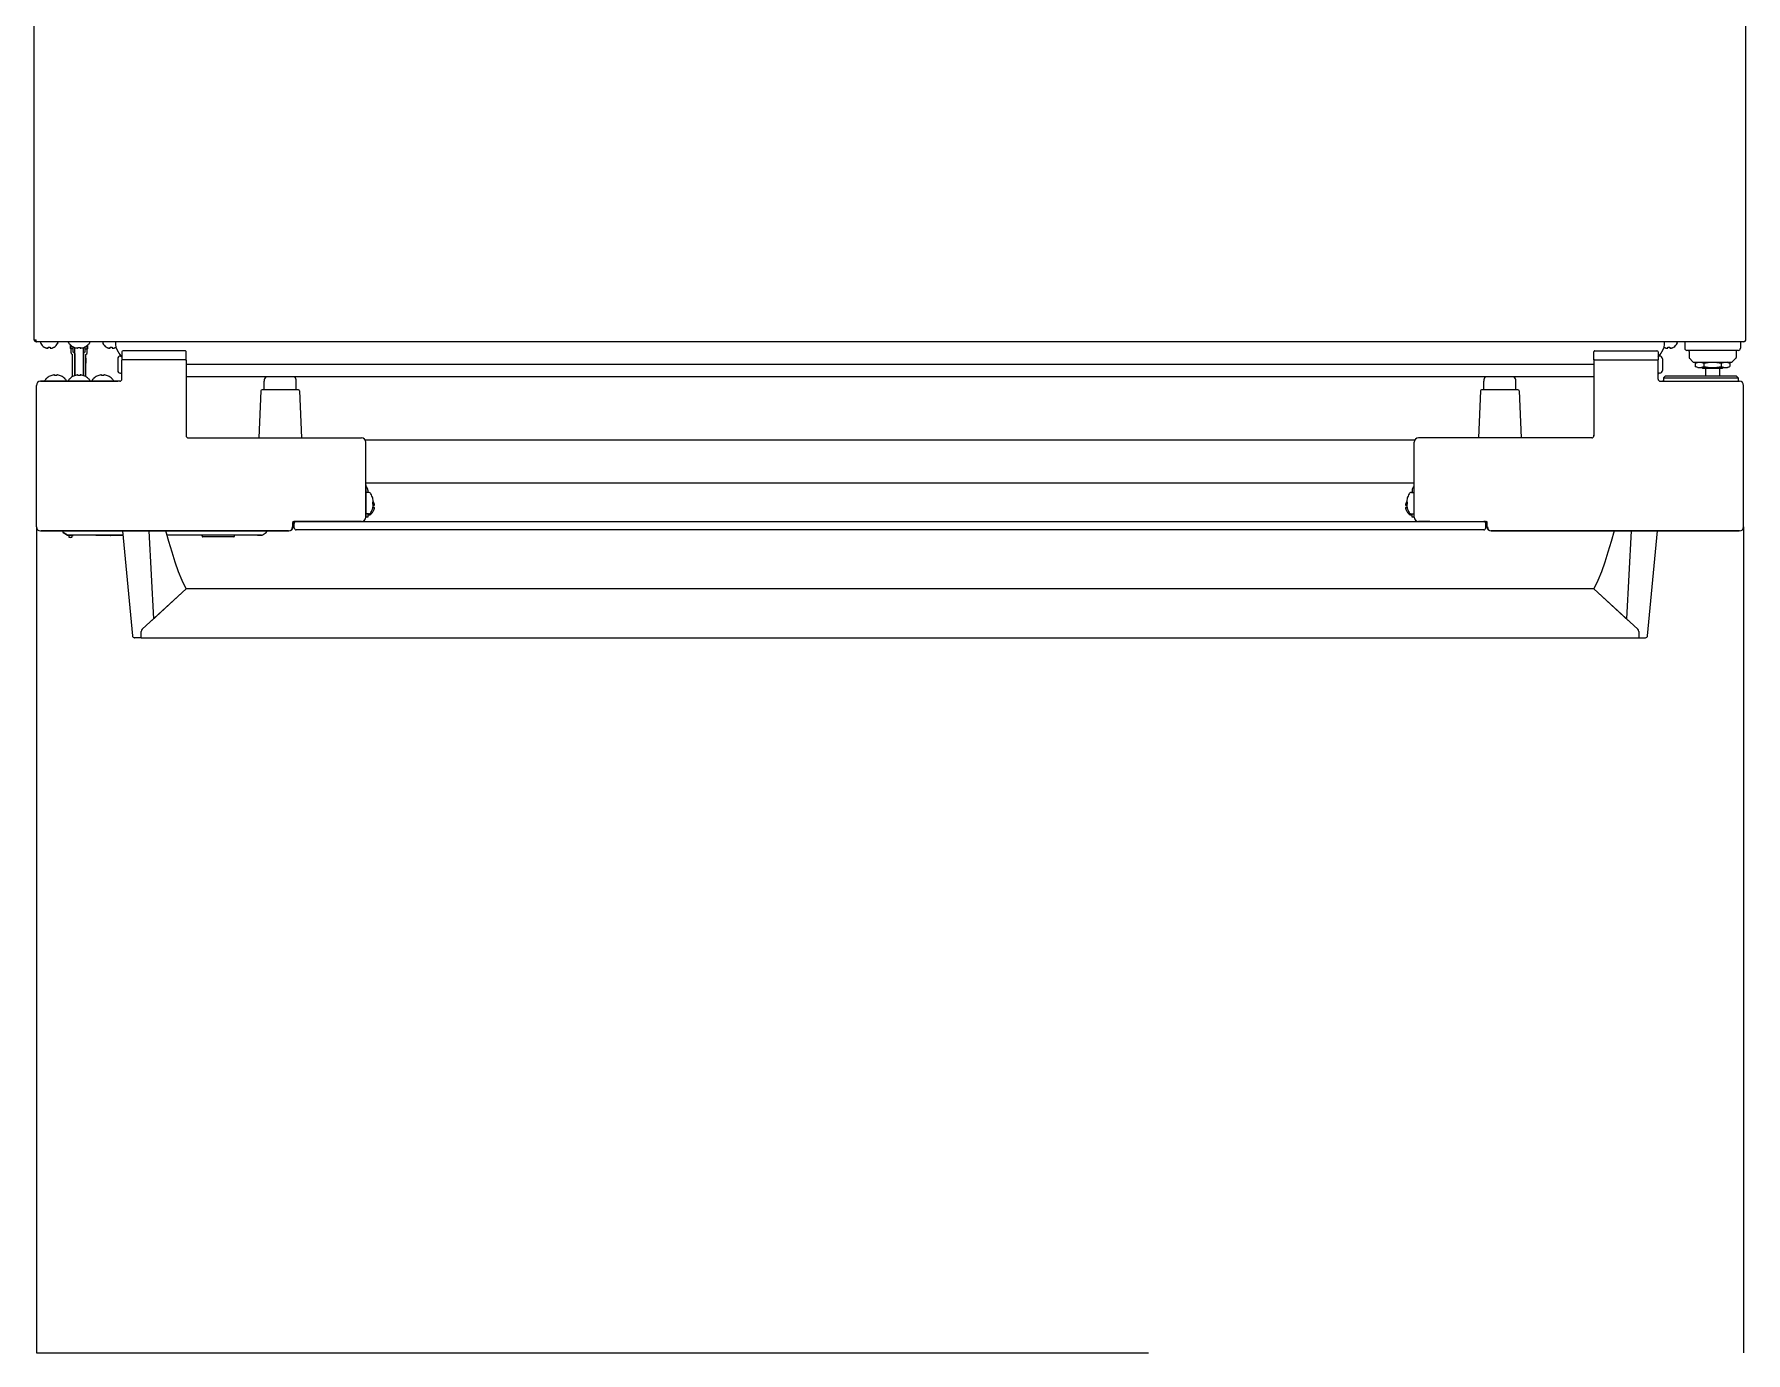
# Model space of a CAD drawing. Header units: millimetres. Extents: x 1025 to 6152, y 4116 to 7264.
# Drawn here: x 3914 to 4714, y 4116 to 4732 of the extents above; entities that cross this region are included whole.
import ezdxf

# ---------------------------------------------------------------- set-up
doc = ezdxf.new("R2010")
doc.units = ezdxf.units.MM
doc.header["$LTSCALE"] = 346.5
doc.linetypes.add('HIDDEN', pattern=[0.2, 0.1, -0.1])
doc.layers.get('0').update_dxf_attribs({"linetype": 'CONTINUOUS'})
doc.layers.add('GEOM', color=7, linetype='CONTINUOUS')

msp = doc.modelspace()

# ---------------------------------------------------------------- linework, layer by layer
at = {"color": 7, "linetype": 'Continuous'}
for p, q in [((3913.96, 4589.4), (3913.96, 5287.8)), ((4713.96, 4589.4), (4713.96, 5287.8)), ((3914.86, 4589.4), (3913.96, 4589.4)), ((3914.15, 4588.94), (3914.73, 4589.4)), ((3914.86, 4588.94), (3914.86, 4589.5)), ((3914.86, 4588.94), (3914.86, 4588.6)), ((3914.96, 4588.6), (3914.86, 4588.6)), ((4712.96, 4588.6), (3914.96, 4588.6)), ((3916.96, 4588.2), (3916.96, 4588)), ((3918.66, 4586.12), (3918.66, 4586.15)), ((3920.46, 4585.6), (3920.46, 4586.15)), ((3921.46, 4586.15), (3921.46, 4585.6)), ((3923.26, 4586.15), (3923.26, 4586.12)), ((3924.96, 4588.2), (3924.96, 4588)), ((3929.96, 4588.28), (3929.96, 4588.4)), ((3930.46, 4587.56), (3930.46, 4587.6)), ((3930.46, 4587.6), (3930.48, 4587.6)), ((3930.91, 4585.55), (3930.91, 4587.15)), ((3931.21, 4583.4), (3931.21, 4586.89)), ((3931.21, 4586.75), (3931.29, 4586.75)), ((3932.21, 4585.25), (3931.21, 4585.25)), ((3931.29, 4586.75), (3931.4, 4586.75)), ((3932.21, 4583.75), (3932.21, 4586.25)), ((3932.96, 4572.86), (3932.96, 4585.93)), ((3934.41, 4585.64), (3934.41, 4586)), ((3935.51, 4586), (3935.51, 4585.64)), ((3936.96, 4572.86), (3936.96, 4585.93)), ((3937.71, 4583.75), (3937.71, 4586.25)), ((3937.71, 4585.25), (3938.71, 4585.25)), ((3938.7, 4586.75), (3938.52, 4586.75)), ((3938.71, 4583.4), (3938.71, 4586.89)), ((3939.01, 4585.55), (3939.01, 4587.15)), ((3939.44, 4587.6), (3939.46, 4587.6)), ((3939.46, 4587.6), (3939.46, 4587.56)), ((3939.96, 4588.28), (3939.96, 4588.4)), ((3945.96, 4588.2), (3945.96, 4588)), ((3947.66, 4586.12), (3947.66, 4586.15)), ((3949.46, 4585.6), (3949.46, 4586.15)), ((3950.46, 4586.15), (3950.46, 4585.6)), ((3984.46, 4584.45), (3955.46, 4584.45)), ((4643.46, 4584.45), (4672.46, 4584.45)), ((4677.46, 4585.6), (4677.46, 4586.15)), ((4678.46, 4586.15), (4678.46, 4585.6)), ((4680.26, 4586.15), (4680.26, 4586.12)), ((4681.96, 4588.2), (4681.96, 4588)), ((4713.06, 4588.6), (4712.96, 4588.6)), ((3931.86, 4572.36), (3931.86, 4582.75)), ((3932.86, 4583.1), (3932.86, 4572.83)), ((3937.06, 4583.1), (3937.06, 4572.83)), ((3938.06, 4572.36), (3938.06, 4582.75)), ((3952.96, 4580.7), (3952.96, 4575.2)), ((3954.21, 4581.95), (3954.54, 4581.95)), ((3954.96, 4583.95), (3954.96, 4580.2)), ((3954.96, 4571.2), (3954.96, 4579.95)), ((3984.71, 4580.2), (3955.21, 4580.2)), ((3984.96, 4580.2), (3984.96, 4583.95)), ((3984.96, 4579.95), (3984.96, 4544.7)), ((3984.96, 4578.2), (4642.96, 4578.2)), ((4642.96, 4580.2), (4642.96, 4583.95)), ((4642.96, 4579.95), (4642.96, 4544.7)), ((4643.21, 4580.2), (4672.71, 4580.2)), ((4672.96, 4583.95), (4672.96, 4580.2)), ((4672.96, 4571.2), (4672.96, 4579.96)), ((4673.71, 4581.95), (4673.38, 4581.95)), ((4674.96, 4580.7), (4674.96, 4575.2)), ((4690.38, 4578.6), (4691.48, 4579.1)), ((4690.38, 4578.6), (4690.38, 4577.1)), ((4691.48, 4576.6), (4690.38, 4577.1)), ((4691.48, 4576.6), (4705.44, 4576.6)), ((4693.96, 4576.1), (4693.46, 4576.6)), ((4702.96, 4576.1), (4693.96, 4576.1)), ((4694.42, 4578.6), (4694.42, 4577.1)), ((4695.21, 4576.1), (4695.21, 4572.7)), ((4701.71, 4576.1), (4701.71, 4572.7)), ((4702.5, 4578.6), (4702.5, 4577.1)), ((4702.96, 4576.1), (4703.46, 4576.6)), ((4706.54, 4578.6), (4705.44, 4579.1)), ((4705.44, 4576.6), (4706.54, 4577.1)), ((4706.54, 4578.6), (4706.54, 4577.1)), ((3914.96, 4502.2), (3914.96, 4568.2)), ((3914.96, 4547.48), (3914.96, 4568.2)), ((3953.96, 4570.2), (3916.96, 4570.2)), ((3952.96, 4570.2), (3916.96, 4570.2)), ((3916.96, 4570.2), (3952.96, 4570.2)), ((3918.96, 4570.51), (3918.96, 4570.4)), ((3919.46, 4571.2), (3919.46, 4571.24)), ((3919.48, 4571.2), (3919.46, 4571.2)), ((3923.41, 4572.79), (3923.41, 4573.16)), ((3924.51, 4573.16), (3924.51, 4572.79)), ((3928.46, 4571.2), (3928.44, 4571.2)), ((3928.46, 4571.24), (3928.46, 4571.2)), ((3928.96, 4570.51), (3928.96, 4570.4)), ((3929.96, 4570.51), (3929.96, 4570.4)), ((3930.46, 4571.2), (3930.46, 4571.24)), ((3930.48, 4571.2), (3930.46, 4571.2)), ((3934.41, 4572.79), (3934.41, 4573.16)), ((3935.51, 4573.16), (3935.51, 4572.79)), ((3939.46, 4571.2), (3939.44, 4571.2)), ((3939.46, 4571.24), (3939.46, 4571.2)), ((3939.96, 4570.51), (3939.96, 4570.4)), ((3940.96, 4570.51), (3940.96, 4570.4)), ((3941.46, 4571.2), (3941.46, 4571.24)), ((3941.48, 4571.2), (3941.46, 4571.2)), ((3945.41, 4572.79), (3945.41, 4573.16)), ((3946.51, 4573.16), (3946.51, 4572.79)), ((3950.46, 4571.2), (3950.44, 4571.2)), ((3950.46, 4571.24), (3950.46, 4571.2)), ((3950.96, 4570.51), (3950.96, 4570.4)), ((3954.21, 4573.95), (3954.46, 4573.95)), ((4642.96, 4572.2), (3984.96, 4572.2)), ((4021.46, 4566.45), (4021.46, 4570.24)), ((4036.46, 4566.45), (4036.46, 4570.24)), ((4591.46, 4566.45), (4591.46, 4570.24)), ((4606.46, 4566.45), (4606.46, 4570.24)), ((4673.71, 4573.95), (4673.46, 4573.95)), ((4673.96, 4570.2), (4710.96, 4570.2)), ((4674.96, 4570.2), (4710.96, 4570.2)), ((4674.96, 4570.2), (4710.96, 4570.2)), ((4712.96, 4502.2), (4712.96, 4568.2)), ((4712.96, 4547.48), (4712.96, 4568.2)), ((4019.94, 4565.72), (4018.98, 4543.7)), ((4037.48, 4566.2), (4020.44, 4566.2)), ((4037.98, 4565.72), (4038.94, 4543.7)), ((4589.94, 4565.72), (4588.98, 4543.7)), ((4607.48, 4566.2), (4590.44, 4566.2)), ((4607.98, 4565.72), (4608.94, 4543.7)), ((3985.96, 4543.7), (4066.96, 4543.7)), ((4559.2, 4542.6), (4068.72, 4542.6)), ((4068.96, 4506.7), (4068.96, 4541.7)), ((4558.96, 4506.7), (4558.96, 4541.7)), ((4641.96, 4543.7), (4560.96, 4543.7)), ((4558.96, 4522.6), (4068.96, 4522.6)), ((4068.96, 4521.83), (4068.96, 4506.7)), ((4068.96, 4506.7), (4068.96, 4521.58)), ((4069.04, 4521.03), (4069.37, 4520.7)), ((4558.88, 4521.03), (4558.54, 4520.7)), ((4558.96, 4506.7), (4558.96, 4521.81)), ((4558.96, 4506.7), (4558.96, 4521.58)), ((4070.25, 4518.2), (4069.21, 4518.2)), ((4069.96, 4519.28), (4069.96, 4518.2)), ((4072.15, 4515.5), (4072.16, 4515.5)), ((4072.4, 4514), (4072.44, 4514)), ((4072.4, 4513.77), (4072.42, 4513.8)), ((4072.4, 4512.2), (4072.95, 4512.2)), ((4554.96, 4512.2), (4555.51, 4512.2)), ((4555.48, 4514), (4555.51, 4514)), ((4555.51, 4512.62), (4555.5, 4512.6)), ((4555.75, 4515.5), (4555.76, 4515.5)), ((4557.66, 4518.2), (4558.71, 4518.2)), ((4557.96, 4519.28), (4557.96, 4518.2)), ((4034.76, 4502.2), (4034.76, 4504.2)), ((4034.96, 4504.59), (4034.96, 4502.2)), ((4034.96, 4502.2), (4034.96, 4504.59)), ((4066.96, 4504.7), (4035.26, 4504.7)), ((4036.46, 4504.69), (4591.46, 4504.69)), ((4066.96, 4504.7), (4061.55, 4504.7)), ((4061.55, 4504.7), (4066.96, 4504.7)), ((4069.96, 4506.7), (4068.96, 4506.7)), ((4070.25, 4508.2), (4069.21, 4508.2)), ((4069.96, 4508.2), (4069.96, 4506.7)), ((4070.56, 4507.7), (4070.36, 4507.7)), ((4072.16, 4510.9), (4072.15, 4510.9)), ((4072.95, 4511.2), (4072.4, 4511.2)), ((4072.44, 4509.4), (4072.4, 4509.4)), ((4555.51, 4511.2), (4554.96, 4511.2)), ((4555.51, 4509.4), (4555.48, 4509.4)), ((4555.76, 4510.9), (4555.75, 4510.9)), ((4557.36, 4507.7), (4557.56, 4507.7)), ((4557.66, 4508.2), (4558.71, 4508.2)), ((4557.96, 4506.7), (4557.96, 4508.2)), ((4558.96, 4506.7), (4557.96, 4506.7)), ((4566.36, 4504.7), (4560.96, 4504.7)), ((4566.36, 4504.7), (4560.96, 4504.7)), ((4560.96, 4504.7), (4592.66, 4504.7)), ((4592.96, 4502.2), (4592.96, 4504.59)), ((4592.96, 4502.2), (4592.96, 4504.59)), ((4593.16, 4502.2), (4593.16, 4504.2)), ((3916.96, 4500.2), (4032.96, 4500.2)), ((4032.76, 4500.2), (3917.22, 4500.2)), ((3927.29, 4499.96), (3927.28, 4500.2)), ((3927.29, 4499.96), (3927.29, 4499.89)), ((3927.29, 4499.89), (3927.35, 4499.74)), ((3927.35, 4499.74), (3927.38, 4499.7)), ((3927.38, 4499.7), (3927.44, 4499.61)), ((3927.44, 4499.61), (3927.52, 4499.55)), ((3929.47, 4498.28), (3927.51, 4499.55)), ((3927.52, 4499.55), (3929.47, 4498.28)), ((3927.52, 4499.55), (3928.38, 4498.99)), ((3928.38, 4498.99), (3928.83, 4498.7)), ((3955.4, 4498.2), (3929.75, 4498.2)), ((3929.92, 4498.2), (3931.56, 4498.2)), ((3930.26, 4497.2), (3930.26, 4498.2)), ((3930.9, 4497.2), (3930.26, 4497.2)), ((3955.4, 4498.15), (3942.92, 4498.15)), ((3955.21, 4500.2), (3959.86, 4451.21)), ((3967.46, 4500.2), (3969.74, 4459.2)), ((4020.17, 4498.2), (3976.03, 4498.2)), ((3992.46, 4497.95), (3992.46, 4497.7)), ((4007.21, 4497.45), (3992.71, 4497.45)), ((4007.46, 4497.95), (4007.46, 4497.7)), ((4018.35, 4498.2), (4020, 4498.2)), ((4020.44, 4498.28), (4022.4, 4499.55)), ((4020.44, 4498.28), (4022.4, 4499.55)), ((4022.4, 4499.55), (4022.44, 4499.58)), ((4022.6, 4499.8), (4022.63, 4499.96)), ((4022.63, 4499.96), (4022.64, 4500.2)), ((4035.46, 4501.69), (4035.46, 4503.69)), ((4591.46, 4500.69), (4036.46, 4500.69)), ((4592.46, 4501.69), (4592.46, 4503.69)), ((4710.96, 4500.2), (4594.96, 4500.2)), ((4595.16, 4500.2), (4710.7, 4500.2)), ((4660.46, 4500.2), (4658.18, 4459.2)), ((4668.06, 4451.21), (4672.71, 4500.2)), ((3964.45, 4454.32), (3985.04, 4473.2)), ((3984.96, 4473.2), (3968.86, 4458.38)), ((4642.87, 4473.2), (3985.04, 4473.2)), ((4642.87, 4473.2), (4663.47, 4454.32)), ((4642.96, 4473.2), (4659.06, 4458.38)), ((3963.96, 4450.2), (3960.82, 4450.31)), ((3963.96, 4450.2), (3963.96, 4453.22)), ((3963.96, 4450.2), (4663.96, 4450.2)), ((4663.96, 4453.22), (4663.96, 4450.2)), ((4663.96, 4450.2), (4667.09, 4450.31))]:
    msp.add_line(p, q, dxfattribs=at)
at = {"color": 253, "linetype": 'HIDDEN', "ltscale": 15}
for p, q in [((3914.96, 4502.2), (3914.96, 4116.2)), ((4712.96, 4502.2), (4712.96, 4116.2)), ((3914.96, 4116.2), (4712.96, 4116.2))]:
    msp.add_line(p, q, dxfattribs=at)
at = {"color": 7, "linetype": 'Continuous'}
for points in [[(3927.29, 4499.96), (3927.29, 4499.93), (3927.29, 4499.89), (3927.3, 4499.85), (3927.31, 4499.82)], [(3927.31, 4499.82), (3927.33, 4499.78), (3927.34, 4499.74), (3927.36, 4499.71), (3927.39, 4499.68)], [(3927.39, 4499.68), (3927.41, 4499.64), (3927.44, 4499.61), (3927.47, 4499.58), (3927.51, 4499.56), (3927.52, 4499.55)], [(3984.96, 4473.2), (3983.12, 4477), (3981.46, 4481.17), (3979.9, 4485.59), (3978.36, 4490.33), (3976.87, 4495.29), (3975.46, 4500.2)], [(4022.44, 4499.58), (4022.53, 4499.68), (4022.6, 4499.8)], [(4652.46, 4500.2), (4651.05, 4495.29), (4649.55, 4490.33), (4648.02, 4485.59), (4646.46, 4481.17), (4644.8, 4477), (4642.96, 4473.2)]]:
    msp.add_lwpolyline(points, dxfattribs=at)
for centre, radius, start, end in [((3914.86, 4589.5), 0.9, 186.33413, 270), ((3917.36, 4588.2), 0.4, 90, 180), ((3917.36, 4588), 0.4, 180, 210.30118), ((3921.16, 4590.22), 4.8, 210.30118, 238.62729), ((3921.15, 4590.2), 4.75, 238.46592, 241.0313), ((3921.14, 4590.2), 4.75, 241.03163, 241.99262), ((3921.14, 4590.2), 4.75, 241.99259, 243.31875), ((3921.14, 4590.2), 4.74, 243.3188, 244.45978), ((3921.14, 4590.19), 4.74, 244.45979, 245.42782), ((3921.14, 4590.19), 4.73, 245.4278, 246.68253), ((3921.13, 4590.18), 4.73, 246.68262, 247.45262), ((3921.13, 4590.18), 4.72, 247.45244, 248.99746), ((3921.13, 4590.17), 4.72, 248.99775, 249.4819), ((3921.13, 4590.16), 4.7, 249.48126, 251.53441), ((3921.12, 4590.14), 4.68, 251.53495, 252.62273), ((3921.11, 4590.12), 4.67, 252.62279, 253.60512), ((3921.11, 4590.09), 4.64, 253.60363, 255.68242), ((3920.21, 4587.59), 2.01, 262.72591, 264.7415), ((3920.21, 4587.57), 1.98, 264.74422, 265.39913), ((3920.21, 4587.56), 1.97, 265.39843, 266.78331), ((3920.21, 4587.55), 1.96, 266.78408, 267.62353), ((3920.21, 4587.54), 1.96, 267.62337, 268.84548), ((3920.21, 4587.54), 1.95, 268.84587, 270.92582), ((3920.21, 4587.54), 1.95, 270.92611, 271.99638), ((3920.21, 4587.55), 1.96, 271.99641, 273.02279), ((3920.21, 4587.56), 1.97, 273.0233, 274.28602), ((3920.21, 4587.57), 1.98, 274.28564, 275.13722), ((3920.2, 4587.59), 2.01, 275.14015, 277.27441), ((3920.96, 4589.92), 3.8, 262.43512, 277.56488), ((3921.71, 4587.59), 2.01, 262.72561, 264.85983), ((3921.71, 4587.57), 1.98, 264.86273, 265.7144), ((3921.71, 4587.56), 1.97, 265.71404, 266.97664), ((3921.71, 4587.55), 1.96, 266.97715, 268.00366), ((3921.71, 4587.54), 1.95, 268.00369, 269.07382), ((3921.71, 4587.54), 1.95, 269.07411, 271.15407), ((3921.71, 4587.54), 1.95, 271.15446, 272.37669), ((3921.71, 4587.55), 1.96, 272.37651, 273.21588), ((3921.71, 4587.56), 1.97, 273.21665, 274.6016), ((3921.71, 4587.57), 1.98, 274.60089, 275.25577), ((3921.7, 4587.59), 2.01, 275.2585, 277.27409), ((3920.81, 4590.09), 4.64, 284.31758, 286.39637), ((3920.8, 4590.12), 4.67, 286.39488, 287.37721), ((3920.8, 4590.14), 4.68, 287.37727, 288.46505), ((3920.79, 4590.16), 4.7, 288.46559, 290.51874), ((3920.79, 4590.17), 4.72, 290.5181, 291.00225), ((3920.79, 4590.18), 4.72, 291.00254, 292.54756), ((3920.78, 4590.18), 4.73, 292.54738, 293.31738), ((3920.78, 4590.19), 4.73, 293.31747, 294.5722), ((3920.78, 4590.19), 4.74, 294.57218, 295.5402), ((3920.78, 4590.2), 4.74, 295.54022, 296.6812), ((3920.78, 4590.2), 4.75, 296.68125, 298.00741), ((3920.77, 4590.2), 4.75, 298.00738, 298.96837), ((3920.77, 4590.2), 4.75, 298.9687, 301.53408), ((3920.76, 4590.22), 4.8, 301.37271, 329.69882), ((3924.56, 4588.2), 0.4, 0, 90), ((3924.56, 4588), 0.4, 329.69882, 0), ((3930.16, 4588.4), 0.2, 90, 180), ((3930.16, 4588.28), 0.2, 180, 213.2419), ((3934.76, 4591.3), 5.7, 213.2419, 221.02825), ((3934.76, 4591.3), 5.67, 220.81739, 224.48337), ((3931.21, 4585.55), 0.3, 180, 270), ((3934.88, 4591.95), 6.33, 263.18367, 265.70428), ((3934.96, 4591.8), 5.82, 264.58206, 275.41794), ((3935.03, 4591.95), 6.33, 274.2958, 276.81626), ((3938.71, 4585.55), 0.3, 270, 0), ((3935.15, 4591.3), 5.67, 315.51665, 319.18259), ((3935.16, 4591.3), 5.7, 318.97175, 326.7581), ((3939.76, 4588.4), 0.2, 0, 90), ((3939.76, 4588.28), 0.2, 326.7581, 0), ((3946.36, 4588.2), 0.4, 90, 180), ((3946.36, 4588), 0.4, 180, 210.30118), ((3950.16, 4590.22), 4.8, 210.30118, 238.62729), ((3950.15, 4590.2), 4.75, 238.46592, 241.0313), ((3950.14, 4590.2), 4.75, 241.03163, 241.99262), ((3950.14, 4590.2), 4.75, 241.99259, 243.31875), ((3950.14, 4590.2), 4.74, 243.3188, 244.45978), ((3950.14, 4590.19), 4.74, 244.45979, 245.42782), ((3950.14, 4590.19), 4.73, 245.4278, 246.68253), ((3950.13, 4590.18), 4.73, 246.68262, 247.45262), ((3950.13, 4590.18), 4.72, 247.45244, 248.99746), ((3950.13, 4590.17), 4.72, 248.99775, 249.4819), ((3950.13, 4590.16), 4.7, 249.48126, 251.53441), ((3950.12, 4590.14), 4.68, 251.53495, 252.62273), ((3950.11, 4590.12), 4.67, 252.62279, 253.60512), ((3950.11, 4590.09), 4.64, 253.60363, 255.68242), ((3949.21, 4587.59), 2.01, 262.72591, 264.7415), ((3949.21, 4587.57), 1.98, 264.74422, 265.39913), ((3949.21, 4587.56), 1.97, 265.39843, 266.78331), ((3949.21, 4587.55), 1.96, 266.78408, 267.62353), ((3949.21, 4587.54), 1.96, 267.62337, 268.84548), ((3949.21, 4587.54), 1.95, 268.84587, 270.92582), ((3949.21, 4587.54), 1.95, 270.92611, 271.99638), ((3949.21, 4587.55), 1.96, 271.99641, 273.02279), ((3949.21, 4587.56), 1.97, 273.0233, 274.28602), ((3949.21, 4587.57), 1.98, 274.28564, 275.13722), ((3949.2, 4587.59), 2.01, 275.14015, 277.27441), ((3949.96, 4589.92), 3.8, 262.43512, 277.56488), ((3950.71, 4587.59), 2.01, 262.72561, 264.85983), ((3950.71, 4587.57), 1.98, 264.86273, 265.7144), ((3950.71, 4587.56), 1.97, 265.71404, 266.97664), ((3950.71, 4587.55), 1.96, 266.97715, 268.00366), ((3950.71, 4587.54), 1.95, 268.00369, 269.07382), ((3950.71, 4587.54), 1.95, 269.07411, 271.15407), ((3950.71, 4587.54), 1.95, 271.15446, 272.37669), ((3950.71, 4587.55), 1.96, 272.37651, 273.21588), ((3950.71, 4587.56), 1.97, 273.21665, 274.6016), ((3950.71, 4587.57), 1.98, 274.60089, 275.25577), ((3950.7, 4587.59), 2.01, 275.2585, 277.27409), ((3949.81, 4590.09), 4.64, 284.31758, 286.39637), ((3949.8, 4590.12), 4.67, 286.39488, 287.37721), ((3949.8, 4590.14), 4.68, 287.37727, 288.46505), ((3949.79, 4590.16), 4.7, 288.46559, 290.51874), ((3949.79, 4590.17), 4.72, 290.5181, 291.00225), ((3949.79, 4590.18), 4.72, 291.00254, 292.54756), ((3949.78, 4590.18), 4.73, 292.54738, 293.31738), ((3949.78, 4590.19), 4.73, 293.31747, 294.5722), ((3949.78, 4590.19), 4.74, 294.57218, 295.5402), ((3949.78, 4590.2), 4.74, 295.54022, 296.6812), ((3959.9, 4588.14), 8, 176.70539, 211.99587), ((3949.78, 4590.2), 4.75, 296.68125, 298.00741), ((3949.77, 4590.2), 4.75, 298.00738, 298.96837), ((3949.77, 4590.2), 4.75, 298.96849, 300.35758), ((3955.46, 4583.95), 0.5, 90.00357, 179.99807), ((3984.46, 4583.95), 0.5, 359.95321, 89.97039), ((4643.46, 4583.95), 0.5, 90.02961, 180.04679), ((4672.46, 4583.95), 0.5, 0.00193, 89.99643), ((4668.01, 4588.14), 8, 328.00413, 3.29461), ((4678.14, 4590.2), 4.75, 239.64244, 241.03151), ((4678.14, 4590.2), 4.75, 241.03163, 241.99262), ((4678.14, 4590.2), 4.75, 241.99259, 243.31875), ((4678.14, 4590.2), 4.74, 243.3188, 244.45978), ((4678.14, 4590.19), 4.74, 244.45979, 245.42782), ((4678.14, 4590.19), 4.73, 245.4278, 246.68253), ((4678.13, 4590.18), 4.73, 246.68262, 247.45262), ((4678.13, 4590.18), 4.72, 247.45244, 248.99746), ((4678.13, 4590.17), 4.72, 248.99775, 249.4819), ((4678.13, 4590.16), 4.7, 249.48126, 251.53441), ((4678.12, 4590.14), 4.68, 251.53495, 252.62273), ((4678.11, 4590.12), 4.67, 252.62279, 253.60512), ((4678.11, 4590.09), 4.64, 253.60363, 255.68242), ((4677.21, 4587.59), 2.01, 262.72591, 264.7415), ((4677.21, 4587.57), 1.98, 264.74422, 265.39913), ((4677.21, 4587.56), 1.97, 265.39843, 266.78331), ((4677.21, 4587.55), 1.96, 266.78408, 267.62353), ((4677.21, 4587.54), 1.96, 267.62337, 268.84548), ((4677.21, 4587.54), 1.95, 268.84587, 270.92582), ((4677.21, 4587.54), 1.95, 270.92611, 271.99638), ((4677.21, 4587.55), 1.96, 271.99641, 273.02279), ((4677.21, 4587.56), 1.97, 273.0233, 274.28602), ((4677.21, 4587.57), 1.98, 274.28564, 275.13722), ((4677.2, 4587.59), 2.01, 275.14015, 277.27441), ((4677.96, 4589.92), 3.8, 262.43512, 277.56488), ((4678.71, 4587.59), 2.01, 262.72561, 264.85983), ((4678.71, 4587.57), 1.98, 264.86273, 265.7144), ((4678.71, 4587.56), 1.97, 265.71404, 266.97664), ((4678.71, 4587.55), 1.96, 266.97715, 268.00366), ((4678.71, 4587.54), 1.95, 268.00369, 269.07382), ((4678.71, 4587.54), 1.95, 269.07411, 271.15407), ((4678.71, 4587.54), 1.95, 271.15446, 272.37669), ((4678.71, 4587.55), 1.96, 272.37651, 273.21588), ((4678.71, 4587.56), 1.97, 273.21665, 274.6016), ((4678.71, 4587.57), 1.98, 274.60089, 275.25577), ((4678.7, 4587.59), 2.01, 275.2585, 277.27409), ((4677.81, 4590.09), 4.64, 284.31758, 286.39637), ((4677.8, 4590.12), 4.67, 286.39488, 287.37721), ((4677.8, 4590.14), 4.68, 287.37727, 288.46505), ((4677.79, 4590.16), 4.7, 288.46559, 290.51874), ((4677.79, 4590.17), 4.72, 290.5181, 291.00225), ((4677.79, 4590.18), 4.72, 291.00254, 292.54756), ((4677.78, 4590.18), 4.73, 292.54738, 293.31738), ((4677.78, 4590.19), 4.73, 293.31747, 294.5722), ((4677.78, 4590.19), 4.74, 294.57218, 295.5402), ((4677.78, 4590.2), 4.74, 295.54022, 296.6812), ((4677.78, 4590.2), 4.75, 296.68125, 298.00741), ((4677.77, 4590.2), 4.75, 298.00738, 298.96837), ((4677.77, 4590.2), 4.75, 298.9687, 301.53408), ((4677.76, 4590.22), 4.8, 301.37271, 329.69882), ((4681.56, 4588.2), 0.4, 0, 90), ((4681.56, 4588), 0.4, 329.69882, 0), ((4713.06, 4589.5), 0.9, 270, 353.66587), ((3931.86, 4583.4), 0.65, 179.9998, 270), ((3932.21, 4583.1), 0.65, 0.00045, 90), ((3930.22, 4579.75), 7.09, 15.26128, 18.07897), ((3930.22, 4579.75), 7.09, 341.92103, 344.73872), ((3937.71, 4583.1), 0.65, 90, 180.00032), ((3938.06, 4583.4), 0.65, 270, 359.99969), ((3932.68, 4579.75), 5.62, 342.85379, 17.14621), ((3954.21, 4580.7), 1.25, 90.00258, 179.99742), ((3968.13, 4593.28), 17.7, 211.99587, 221.87463), ((3955.21, 4580.2), 0.251, 180.04349, 191.25613), ((3955.21, 4580.2), 0.251, 191.21998, 202.4165), ((3955.21, 4580.2), 0.248, 202.47026, 209.75961), ((3984.71, 4580.2), 0.248, 330.24039, 337.52974), ((3984.71, 4580.2), 0.251, 337.5835, 348.78002), ((3984.71, 4580.2), 0.251, 348.74387, 359.95651), ((4643.21, 4580.2), 0.251, 180.04349, 191.25613), ((4643.21, 4580.2), 0.251, 191.21998, 202.4165), ((4643.21, 4580.2), 0.248, 202.47026, 209.75961), ((4672.71, 4580.2), 0.248, 330.24039, 337.52974), ((4672.71, 4580.2), 0.251, 337.5835, 348.78002), ((4672.71, 4580.2), 0.251, 348.74387, 359.95651), ((4659.79, 4593.28), 17.7, 318.12537, 328.00413), ((4673.71, 4580.7), 1.25, 0.00258, 89.99742), ((3919.16, 4570.51), 0.2, 146.7581, 180), ((3919.16, 4570.4), 0.2, 180, 270), ((3923.76, 4567.5), 5.7, 138.97175, 146.7581), ((3923.76, 4567.49), 5.67, 135.51665, 139.18259), ((3923.88, 4566.84), 6.33, 94.2958, 96.81626), ((3923.96, 4566.99), 5.82, 84.58206, 95.41794), ((3924.03, 4566.84), 6.33, 83.18367, 85.70428), ((3924.15, 4567.49), 5.67, 40.81739, 44.48337), ((3924.16, 4567.5), 5.7, 33.2419, 41.02825), ((3928.76, 4570.4), 0.2, 270, 0), ((3928.76, 4570.51), 0.2, 0, 33.2419), ((3930.16, 4570.51), 0.2, 146.7581, 180), ((3930.16, 4570.4), 0.2, 180, 270), ((3934.76, 4567.5), 5.7, 138.97175, 146.7581), ((3934.76, 4567.49), 5.67, 135.51665, 139.18259), ((3934.88, 4566.84), 6.33, 94.2958, 96.81626), ((3934.96, 4566.99), 5.82, 84.58206, 95.41794), ((3935.03, 4566.84), 6.33, 83.18367, 85.70428), ((3935.15, 4567.49), 5.67, 40.81739, 44.48337), ((3935.16, 4567.5), 5.7, 33.2419, 41.02825), ((3939.76, 4570.4), 0.2, 270, 0), ((3939.76, 4570.51), 0.2, 0, 33.2419), ((3941.16, 4570.51), 0.2, 146.7581, 180), ((3941.16, 4570.4), 0.2, 180, 270), ((3945.76, 4567.5), 5.7, 138.97175, 146.7581), ((3945.76, 4567.49), 5.67, 135.51665, 139.18259), ((3945.88, 4566.84), 6.33, 94.2958, 96.81626), ((3945.96, 4566.99), 5.82, 84.58206, 95.41794), ((3946.03, 4566.84), 6.33, 83.18367, 85.70428), ((3946.15, 4567.49), 5.67, 40.81739, 44.48337), ((3946.16, 4567.5), 5.7, 33.2419, 41.02825), ((3950.76, 4570.4), 0.2, 270, 0), ((3950.76, 4570.51), 0.2, 0, 33.2419), ((3954.21, 4575.2), 1.25, 180.00258, 269.99742), ((3954.46, 4573.45), 0.5, 10.18937, 90.03913), ((3955.89, 4497.61), 76.4, 90.82341, 91.02712), ((3954.77, 4575.26), 1.25, 270.83306, 278.67183), ((3954.46, 4573.45), 0.501, 0.02334, 10.23795), ((4024.46, 4570.24), 3, 139.25877, 180), ((4033.46, 4570.24), 3, 0, 40.74123), ((4594.46, 4570.24), 3, 139.25877, 180), ((4603.46, 4570.24), 3, 0, 40.74123), ((4673.15, 4575.26), 1.25, 261.32817, 269.16694), ((4673.46, 4573.45), 0.5, 89.96489, 180.03511), ((4672.03, 4497.61), 76.4, 88.97288, 89.17659), ((4673.71, 4575.2), 1.25, 270.00258, 359.99742), ((4674.96, 4568.2), 2, 90, 91.91489), ((4020.44, 4565.7), 0.5, 90, 177.5), ((4021.71, 4566.45), 0.25, 180, 270), ((4036.21, 4566.45), 0.25, 270, 0), ((4037.48, 4565.7), 0.5, 2.5, 90), ((4590.44, 4565.7), 0.5, 90, 177.5), ((4591.71, 4566.45), 0.25, 180, 270), ((4606.21, 4566.45), 0.25, 270, 0), ((4607.48, 4565.7), 0.5, 2.5, 90), ((4066.96, 4541.7), 2, 0.00275, 89.99725), ((4560.96, 4541.7), 2, 90.00275, 179.99725), ((4067.96, 4519.28), 2, 0, 45), ((4559.96, 4519.28), 2, 135, 180), ((4069.21, 4517.95), 0.25, 90, 180), ((4070.25, 4516.95), 1.25, 28.60206, 90), ((4063.38, 4513.2), 9.08, 14.6676, 28.60206), ((4063.49, 4513.27), 8.95, 12.63084, 14.39435), ((4063.38, 4513.2), 8.79, 357.39099, 2.60901), ((4063.48, 4513.27), 8.95, 4.19923, 12.62565), ((4063.48, 4513.12), 8.95, 347.37435, 355.80077), ((4068.34, 4511.5), 4.8, 31.37271, 32.14377), ((4068.35, 4511.51), 4.75, 29.35913, 31.53405), ((4068.65, 4511.7), 3.79, 0.00886, 7.59866), ((4063.5, 4513.28), 8.94, 3.35027, 4.19291), ((4063.5, 4513.12), 8.94, 355.80709, 356.64973), ((4068.35, 4511.51), 4.75, 28.96837, 29.35896), ((4068.36, 4511.51), 4.75, 28.00738, 28.96837), ((4068.36, 4511.51), 4.75, 26.68125, 28.00741), ((4068.36, 4511.52), 4.74, 25.54022, 26.6812), ((4068.36, 4511.52), 4.74, 24.57218, 25.5402), ((4068.37, 4511.52), 4.73, 23.31747, 24.5722), ((4068.37, 4511.52), 4.73, 22.54738, 23.31738), ((4068.38, 4511.52), 4.72, 21.00254, 22.54756), ((4068.39, 4511.53), 4.72, 20.5181, 21.00225), ((4068.4, 4511.53), 4.7, 18.46559, 20.51874), ((4068.42, 4511.54), 4.68, 17.37727, 18.46505), ((4068.43, 4511.54), 4.67, 16.39488, 17.37721), ((4068.46, 4511.55), 4.64, 14.31758, 16.39637), ((4070.97, 4512.44), 2.01, 5.14015, 7.27441), ((4070.96, 4512.45), 2.01, 352.72591, 354.7415), ((4070.99, 4512.45), 1.98, 4.28564, 5.13722), ((4071, 4512.45), 1.97, 355.39843, 356.78331), ((4070.99, 4512.45), 1.98, 354.74422, 355.39913), ((4071, 4512.45), 1.97, 3.0233, 4.28602), ((4071.01, 4512.45), 1.96, 1.99641, 3.02279), ((4071.02, 4512.45), 1.95, 0.92611, 1.99638), ((4071.02, 4512.45), 1.95, 358.84587, 0.92582), ((4071.02, 4512.45), 1.96, 357.62337, 358.84548), ((4071.01, 4512.45), 1.96, 356.78408, 357.62353), ((4556.93, 4512.45), 1.98, 174.86273, 175.7144), ((4556.92, 4512.45), 1.97, 175.71404, 176.97664), ((4556.91, 4512.45), 1.96, 176.97715, 178.00366), ((4556.9, 4512.45), 1.95, 178.00369, 179.07382), ((4556.9, 4512.45), 1.95, 179.07411, 181.15407), ((4556.9, 4512.45), 1.95, 181.15446, 182.37669), ((4556.91, 4512.45), 1.96, 182.37651, 183.21588), ((4556.92, 4512.45), 1.97, 183.21665, 184.6016), ((4556.93, 4512.45), 1.98, 184.60089, 185.25577), ((4559.46, 4511.55), 4.64, 163.60363, 165.68242), ((4556.95, 4512.44), 2.01, 172.72561, 174.85983), ((4556.95, 4512.45), 2.01, 185.2585, 187.27409), ((4559.49, 4511.54), 4.67, 162.62279, 163.60512), ((4559.5, 4511.54), 4.68, 161.53495, 162.62273), ((4559.52, 4511.53), 4.7, 159.48126, 161.53441), ((4559.53, 4511.53), 4.72, 158.99775, 159.4819), ((4559.54, 4511.52), 4.72, 157.45244, 158.99746), ((4559.54, 4511.52), 4.73, 156.68262, 157.45262), ((4559.55, 4511.52), 4.73, 155.4278, 156.68253), ((4559.55, 4511.52), 4.74, 154.45979, 155.42782), ((4559.56, 4511.52), 4.74, 153.3188, 154.45978), ((4559.56, 4511.51), 4.75, 151.99259, 153.31875), ((4559.56, 4511.51), 4.75, 151.03163, 151.99262), ((4559.56, 4511.51), 4.75, 150.64097, 151.03163), ((4559.57, 4511.51), 4.75, 148.46595, 150.64079), ((4559.58, 4511.5), 4.8, 147.85623, 148.62729), ((4559.27, 4511.7), 3.79, 172.40134, 179.99114), ((4564.42, 4513.28), 8.94, 175.80709, 176.64973), ((4564.42, 4513.12), 8.94, 183.35027, 184.19291), ((4564.43, 4513.27), 8.95, 167.37435, 175.80077), ((4564.43, 4513.12), 8.95, 184.19923, 192.62565), ((4564.43, 4513.27), 8.95, 165.60565, 167.36916), ((4564.54, 4513.2), 9.08, 151.39794, 165.3324), ((4564.54, 4513.2), 8.79, 177.39099, 182.60901), ((4557.66, 4516.95), 1.25, 90, 151.39794), ((4558.71, 4517.95), 0.25, 0, 90), ((4036.46, 4503.69), 1, 90, 180), ((4061.55, 4506.7), 2, 264.61069, 270), ((4061.55, 4506.7), 2, 264.61069, 270), ((4066.96, 4506.7), 2, 270, 0), ((4066.96, 4506.7), 2, 270, 0), ((4069.21, 4508.45), 0.25, 180, 270), ((4070.36, 4508.1), 0.4, 202.5, 270), ((4070.25, 4509.45), 1.25, 270, 331.39794), ((4070.56, 4508.1), 0.4, 270, 300.30118), ((4068.34, 4511.9), 4.8, 300.30118, 328.62729), ((4063.38, 4513.2), 9.08, 331.39794, 345.3324), ((4063.49, 4513.12), 8.95, 345.60565, 347.36916), ((4068.65, 4511.7), 3.79, 352.40134, 359.99114), ((4068.35, 4511.88), 4.75, 328.46592, 331.0313), ((4068.36, 4511.88), 4.75, 331.03163, 331.99262), ((4068.36, 4511.88), 4.75, 331.99259, 333.31875), ((4068.36, 4511.88), 4.74, 333.3188, 334.45978), ((4068.36, 4511.88), 4.74, 334.45979, 335.42782), ((4068.37, 4511.88), 4.73, 335.4278, 336.68253), ((4068.37, 4511.87), 4.73, 336.68262, 337.45262), ((4068.38, 4511.87), 4.72, 337.45244, 338.99746), ((4068.39, 4511.87), 4.72, 338.99775, 339.4819), ((4068.4, 4511.86), 4.7, 339.48126, 341.53441), ((4068.42, 4511.86), 4.68, 341.53495, 342.62273), ((4068.43, 4511.85), 4.67, 342.62279, 343.60512), ((4068.46, 4511.84), 4.64, 343.60363, 345.68242), ((4070.96, 4510.94), 2.01, 5.2585, 7.27409), ((4070.97, 4510.95), 2.01, 352.72561, 354.85983), ((4070.99, 4510.95), 1.98, 4.60089, 5.25577), ((4071, 4510.95), 1.97, 3.21665, 4.6016), ((4070.99, 4510.95), 1.98, 354.86273, 355.7144), ((4071.01, 4510.95), 1.96, 2.37651, 3.21588), ((4071.02, 4510.95), 1.95, 1.15446, 2.37669), ((4071.02, 4510.95), 1.95, 359.07411, 1.15407), ((4071.02, 4510.95), 1.95, 358.00369, 359.07382), ((4071.01, 4510.95), 1.96, 356.97715, 358.00366), ((4071, 4510.95), 1.97, 355.71404, 356.97664), ((4556.93, 4510.95), 1.98, 174.74422, 175.39913), ((4556.92, 4510.95), 1.97, 175.39843, 176.78331), ((4556.91, 4510.95), 1.96, 176.78408, 177.62353), ((4556.9, 4510.95), 1.96, 177.62337, 178.84548), ((4556.9, 4510.95), 1.95, 178.84587, 180.92582), ((4556.9, 4510.95), 1.95, 180.92611, 181.99638), ((4556.91, 4510.95), 1.96, 181.99641, 183.02279), ((4556.92, 4510.95), 1.97, 183.0233, 184.28602), ((4556.93, 4510.95), 1.98, 184.28564, 185.13722), ((4556.95, 4510.94), 2.01, 172.72591, 174.7415), ((4556.95, 4510.95), 2.01, 185.14015, 187.27441), ((4559.46, 4511.84), 4.64, 194.31758, 196.39637), ((4559.49, 4511.85), 4.67, 196.39488, 197.37721), ((4559.5, 4511.86), 4.68, 197.37727, 198.46505), ((4559.52, 4511.86), 4.7, 198.46559, 200.51874), ((4559.53, 4511.87), 4.72, 200.5181, 201.00225), ((4559.54, 4511.87), 4.72, 201.00254, 202.54756), ((4559.54, 4511.87), 4.73, 202.54738, 203.31738), ((4559.55, 4511.88), 4.73, 203.31747, 204.5722), ((4559.55, 4511.88), 4.74, 204.57218, 205.5402), ((4559.56, 4511.88), 4.74, 205.54022, 206.6812), ((4559.56, 4511.88), 4.75, 206.68125, 208.00741), ((4559.56, 4511.88), 4.75, 208.00738, 208.96837), ((4559.57, 4511.88), 4.75, 208.9687, 211.53408), ((4559.27, 4511.7), 3.79, 180.00886, 187.59866), ((4559.58, 4511.9), 4.8, 211.37271, 239.69882), ((4564.43, 4513.12), 8.95, 192.63084, 194.39435), ((4564.54, 4513.2), 9.08, 194.6676, 208.60206), ((4557.66, 4509.45), 1.25, 208.60206, 270), ((4557.36, 4508.1), 0.4, 239.69882, 270), ((4557.56, 4508.1), 0.4, 270, 337.5), ((4558.71, 4508.45), 0.25, 270, 0), ((4560.96, 4506.7), 2, 180, 270), ((4560.96, 4506.7), 2, 180, 270), ((4566.36, 4506.7), 2, 270, 275.38931), ((4591.46, 4503.69), 1, 0, 90), ((3916.96, 4502.2), 2, 180, 270), ((3927.79, 4499.97), 0.5, 182, 236.93324), ((3928.52, 4499.2), 0.25, 236.93138, 270), ((3929.75, 4498.7), 0.5, 236.93216, 270.0007), ((3930.9, 4498.2), 1, 270, 337.97569), ((3932.76, 4497.45), 1, 131.30888, 157.97569), ((3942.92, 4498.4), 0.25, 234.56895, 270), ((3991.96, 4497.95), 0.5, 0, 30.63634), ((3992.71, 4497.7), 0.25, 180, 270), ((4007.21, 4497.7), 0.25, 270, 0), ((4007.96, 4497.95), 0.5, 149.36366, 180), ((4022.13, 4499.97), 0.5, 303.06676, 358), ((4032.96, 4502.2), 2, 270, 0), ((4036.46, 4501.69), 1, 180, 270), ((4591.46, 4501.69), 1, 270, 0), ((4594.96, 4502.2), 2, 180, 270), ((4710.96, 4502.2), 2, 270, 0), ((3960.86, 4451.31), 1, 185.42681, 268), ((3965.46, 4453.22), 1.5, 132.5, 180), ((4662.46, 4453.22), 1.5, 0, 47.5), ((4667.06, 4451.31), 1, 272, 354.57319)]:
    msp.add_arc(centre, radius, start, end, dxfattribs=at)
for centre, major_axis, ratio, start_param, end_param in [((3955.21, 4579.95), (-0.177, 0.177), 0.999695, -0.785246, 0.785246), ((4643.21, 4579.95), (-0.177, 0.177), 0.999695, -0.785246, 0.785246), ((3916.96, 4568.2), (-1.41, 1.41), 0.999695, 5.497939, 7.068431), ((3953.96, 4571.2), (0.707, -0.707), 0.999695, -0.785246, 0.785246), ((4673.96, 4571.2), (-0.707, -0.707), 0.999695, 5.497939, 7.068431), ((4710.96, 4568.2), (1.41, 1.41), 0.999695, -0.785246, 0.785246), ((3986.21, 4544.95), (0.884, 0.884), 0.999695, -3.926839, -2.670464), ((3985.96, 4544.7), (0.707, 0.707), 0.999695, 2.356347, 3.926839), ((4641.96, 4544.7), (0.707, -0.707), 0.999695, -0.785246, 0.785246), ((4641.71, 4544.95), (-0.884, 0.884), 0.999695, 8.953649, 10.210024), ((4035.26, 4504.2), (-0.354, 0.354), 0.999695, -0.785246, 0.785246), ((4035.96, 4503.7), (1, 0), 0.999848, 1.570796, 3.141593), ((4066.96, 4506.7), (1.41, -1.41), 0.999695, 5.497939, 7.068431), ((4560.96, 4506.7), (1.41, 1.41), 0.999695, -3.926839, -2.356347), ((4591.96, 4503.7), (-1, 0), 0.999848, 9.424778, 10.995574), ((4592.66, 4504.2), (0.354, 0.354), 0.999695, 5.497939, 7.068431), ((4032.76, 4502.2), (1.41, -1.41), 0.999695, 5.497939, 7.068431), ((4595.16, 4502.2), (1.41, 1.41), 0.999695, 2.356347, 3.926839)]:
    msp.add_ellipse(centre, major_axis=major_axis, ratio=ratio, start_param=start_param, end_param=end_param, dxfattribs=at)
at = {"color": 7, "linetype": 'Continuous', "extrusion": (0, 0, -1)}
for centre in [(3984.71, 4579.95), (4672.71, 4579.95)]:
    msp.add_ellipse(centre, major_axis=(0.177, 0.177), ratio=0.999695, start_param=-0.785246, end_param=0.785246, dxfattribs=at)
at = {"color": 7, "linetype": 'Continuous'}
for points, knots in [([(3914.86, 4588.94), (3914.87, 4588.9), (3914.88, 4588.81), (3914.91, 4588.7), (3914.92, 4588.63), (3914.95, 4588.6), (3914.96, 4588.6)], [0, 0, 0, 0, 0.402706, 0.709329, 0.9072, 1, 1, 1, 1]), ([(3930.72, 4587.33), (3931.17, 4586.87), (3932.24, 4586.11), (3933.49, 4585.74), (3934.13, 4585.67)], [0, 0, 0, 0, 0.499968, 1, 1, 1, 1]), ([(3931.21, 4586.74), (3931.21, 4586.74), (3931.21, 4586.75), (3931.21, 4586.74), (3931.22, 4586.74)], [0, 0, 0, 0, 0.561365, 1, 1, 1, 1]), ([(3935.79, 4585.67), (3936.42, 4585.74), (3937.68, 4586.11), (3938.75, 4586.87), (3939.19, 4587.33)], [0, 0, 0, 0, 0.500033, 1, 1, 1, 1]), ([(3938.71, 4586.74), (3938.71, 4586.74), (3938.71, 4586.75), (3938.7, 4586.74), (3938.7, 4586.74)], [0, 0, 0, 0, 0.561365, 1, 1, 1, 1]), ([(4690.38, 4578.6), (4691.01, 4578.88), (4692.4, 4579.29), (4693.79, 4578.88), (4694.42, 4578.6)], [0, 0, 0, 0, 0.5, 1, 1, 1, 1]), ([(4690.38, 4577.1), (4691.01, 4576.81), (4692.4, 4576.4), (4693.79, 4576.81), (4694.42, 4577.1)], [0, 0, 0, 0, 0.5, 1, 1, 1, 1]), ([(4694.42, 4578.6), (4695.74, 4578.9), (4698.46, 4579.28), (4701.18, 4578.9), (4702.5, 4578.6)], [0, 0, 0, 0, 0.5, 1, 1, 1, 1]), ([(4694.42, 4577.1), (4695.74, 4576.8), (4698.46, 4576.41), (4701.18, 4576.8), (4702.5, 4577.1)], [0, 0, 0, 0, 0.5, 1, 1, 1, 1]), ([(4702.5, 4578.6), (4703.13, 4578.88), (4704.52, 4579.29), (4705.91, 4578.88), (4706.54, 4578.6)], [0, 0, 0, 0, 0.5, 1, 1, 1, 1]), ([(4702.5, 4577.1), (4703.13, 4576.81), (4704.52, 4576.4), (4705.91, 4576.81), (4706.54, 4577.1)], [0, 0, 0, 0, 0.5, 1, 1, 1, 1]), ([(3923.13, 4573.13), (3922.49, 4573.05), (3921.24, 4572.69), (3920.17, 4571.92), (3919.72, 4571.46)], [0, 0, 0, 0, 0.500033, 1, 1, 1, 1]), ([(3928.19, 4571.46), (3927.75, 4571.92), (3926.68, 4572.69), (3925.42, 4573.05), (3924.79, 4573.13)], [0, 0, 0, 0, 0.499968, 1, 1, 1, 1]), ([(3934.13, 4573.13), (3933.49, 4573.05), (3932.24, 4572.69), (3931.17, 4571.92), (3930.72, 4571.46)], [0, 0, 0, 0, 0.500033, 1, 1, 1, 1]), ([(3939.19, 4571.46), (3938.75, 4571.92), (3937.68, 4572.69), (3936.42, 4573.05), (3935.79, 4573.13)], [0, 0, 0, 0, 0.499968, 1, 1, 1, 1]), ([(3945.13, 4573.13), (3944.49, 4573.05), (3943.24, 4572.69), (3942.17, 4571.92), (3941.72, 4571.46)], [0, 0, 0, 0, 0.500033, 1, 1, 1, 1]), ([(3950.19, 4571.46), (3949.75, 4571.92), (3948.68, 4572.69), (3947.42, 4573.05), (3946.79, 4573.13)], [0, 0, 0, 0, 0.499968, 1, 1, 1, 1]), ([(4072.15, 4513.6), (4072.18, 4513.61), (4072.27, 4513.66), (4072.36, 4513.72), (4072.4, 4513.77)], [0, 0, 0, 0, 0.314454, 1, 1, 1, 1]), ([(4072.42, 4512.6), (4072.42, 4512.6), (4072.41, 4512.61), (4072.41, 4512.62), (4072.4, 4512.62)], [0, 0, 0, 0, 0.489527, 1, 1, 1, 1]), ([(4555.5, 4513.8), (4555.5, 4513.79), (4555.51, 4513.79), (4555.51, 4513.78), (4555.51, 4513.77)], [0, 0, 0, 0, 0.489527, 1, 1, 1, 1]), ([(4555.76, 4512.8), (4555.73, 4512.78), (4555.64, 4512.74), (4555.55, 4512.68), (4555.51, 4512.62)], [0, 0, 0, 0, 0.314454, 1, 1, 1, 1])]:
    msp.add_open_spline(points, degree=3, knots=knots, dxfattribs=at)
for points in [[(4072.4, 4512.62), (4072.35, 4512.71), (4072.25, 4512.75), (4072.15, 4512.8)], [(4555.51, 4513.77), (4555.57, 4513.69), (4555.67, 4513.64), (4555.76, 4513.6)], [(3946.61, 4498.19), (3946.57, 4498.16), (3946.53, 4498.15), (3946.49, 4498.15)], [(3949.63, 4498.19), (3949.64, 4498.17), (3949.66, 4498.15), (3949.69, 4498.15)], [(4020.17, 4498.2), (4020.26, 4498.2), (4020.37, 4498.22), (4020.41, 4498.29)], [(3960.44, 4450.43), (3960.58, 4450.35), (3960.73, 4450.31), (3960.89, 4450.3)]]:
    msp.add_open_spline(points, degree=3, dxfattribs=at)
at = {"layer": 'GEOM', "color": 7, "linetype": 'Continuous'}
for p, q in [((4685.46, 4588.6), (4685.46, 4585.6)), ((4710.46, 4584.6), (4686.46, 4584.6)), ((4687.46, 4584.1), (4687.46, 4581.28)), ((4709.46, 4584.1), (4709.46, 4581.28)), ((4711.46, 4588.6), (4711.46, 4585.6)), ((4687.61, 4580.9), (4689.27, 4579.25)), ((4689.63, 4579.1), (4707.29, 4579.1)), ((4707.65, 4579.25), (4709.31, 4580.9)), ((4676.46, 4572.7), (4675.46, 4571.7)), ((4675.46, 4571.7), (4675.46, 4571.7)), ((4675.46, 4571.7), (4675.46, 4570.2)), ((4675.46, 4571.7), (4675.46, 4571.7)), ((4676.46, 4572.7), (4709.46, 4572.7)), ((4677.46, 4571.75), (4708.46, 4571.75)), ((4709.46, 4572.7), (4710.46, 4571.7)), ((4710.46, 4571.7), (4710.46, 4571.7)), ((4710.46, 4571.7), (4710.46, 4571.7)), ((4710.46, 4571.7), (4710.46, 4570.2))]:
    msp.add_line(p, q, dxfattribs=at)
for points in [[(4687.46, 4581.28), (4687.46, 4581.26), (4687.46, 4581.23), (4687.47, 4581.19), (4687.48, 4581.14), (4687.49, 4581.08), (4687.52, 4581.02), (4687.56, 4580.96), (4687.61, 4580.9)], [(4689.27, 4579.25), (4689.32, 4579.2), (4689.39, 4579.16), (4689.47, 4579.12), (4689.55, 4579.1), (4689.63, 4579.1)], [(4707.29, 4579.1), (4707.36, 4579.1), (4707.45, 4579.12), (4707.53, 4579.16), (4707.6, 4579.2), (4707.65, 4579.25)], [(4709.31, 4580.9), (4709.35, 4580.96), (4709.4, 4581.02), (4709.42, 4581.08), (4709.44, 4581.14), (4709.45, 4581.19), (4709.46, 4581.23), (4709.46, 4581.26), (4709.46, 4581.28)]]:
    msp.add_lwpolyline(points, dxfattribs=at)
for centre, radius, start, end in [((4686.46, 4585.6), 1, 180, 270), ((4686.96, 4584.1), 0.5, 0, 90), ((4709.96, 4584.1), 0.5, 90, 180), ((4710.46, 4585.6), 1, 270, 0)]:
    msp.add_arc(centre, radius, start, end, dxfattribs=at)
for points, knots in [([(4675.46, 4571.7), (4675.47, 4571.71), (4675.54, 4571.71), (4675.65, 4571.72), (4675.84, 4571.73), (4676.08, 4571.74), (4676.38, 4571.74), (4676.84, 4571.75), (4677.21, 4571.75), (4677.46, 4571.75)], [0, 0, 0, 0, 0.024656, 0.085102, 0.179322, 0.303876, 0.454169, 0.624569, 1, 1, 1, 1]), ([(4708.46, 4571.75), (4708.71, 4571.75), (4709.07, 4571.75), (4709.54, 4571.74), (4709.84, 4571.74), (4710.08, 4571.73), (4710.27, 4571.72), (4710.38, 4571.71), (4710.45, 4571.71), (4710.46, 4571.7)], [0, 0, 0, 0, 0.375724, 0.546127, 0.696371, 0.820874, 0.915025, 0.975385, 1, 1, 1, 1])]:
    msp.add_open_spline(points, degree=3, knots=knots, dxfattribs=at)

doc.saveas('drawing.dxf')
